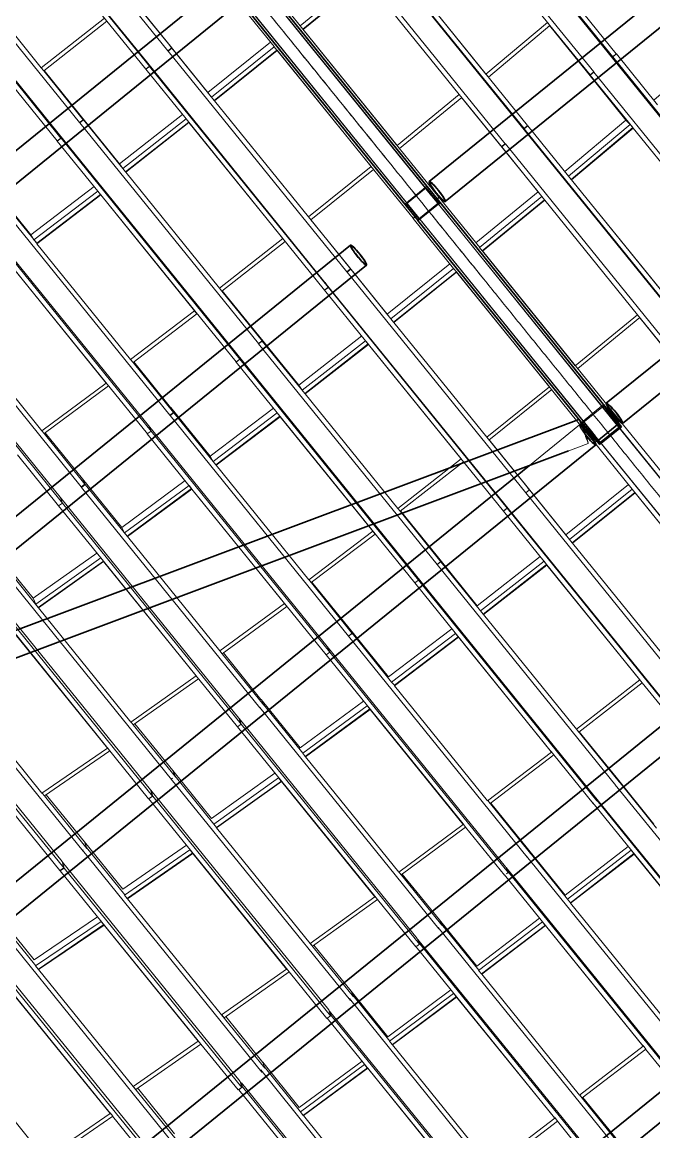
# Model space of a CAD drawing. Header units: millimetres. Extents: x 834681283 to 835686922, y 817551134 to 819407044.
# Drawn here: x 835286483 to 835293158, y 818105085 to 818116803 of the extents above; entities that cross this region are included whole.
import ezdxf
from ezdxf.xclip import XClip

# ---------------------------------------------------------------- set-up
doc = ezdxf.new("R2010")
doc.units = ezdxf.units.MM
doc.header["$LTSCALE"] = 1200
doc.header["$MEASUREMENT"] = 0
doc.header["$XCLIPFRAME"] = 0
for name, pattern in [('P01-MAGP-EVA-GREENERY$0$HIDDEN', [0.375, 0.25, -0.125]), ('P01-MAGP-P-RF$0$P01-MBDR-P-B1$0$FDA(cad v 2007)$0$HIDDENX2', [0.75, 0.5, -0.25]), ('P01-MAGP-P-RF$0$P01_MS_01_N1-FloorPlan-PART2OFUPPERROOFSETTINGOUT$0$BH DASHED2', [3, 2, -1]), ('P01-MAGP-P-RF$0$P01_MS_01_N1-FloorPlan-PART2OFUPPERROOFSETTINGOUT$0$BH DASHED3', [2, 1, -1]), ('P01-MAGP-P-RF$0$PHANTOM', [2.5, 1.25, -0.25, 0.25, -0.25, 0.25, -0.25])]:
    doc.linetypes.add(name, pattern=pattern)
doc.layers.get('Defpoints').update_dxf_attribs({"color": 15})
for name, color, linetype, lineweight in [('AR-PLANT_AR_BS_MI_', 9, 'Continuous', 25), ('P01-MAGP-EVA-GREENERY$0$DR-FLD', 8, 'Continuous', 25), ('P01-MAGP-P-RF$0$AR-PLANT_AR_BS_MI_', 4, 'Continuous', 25), ('P01-MAGP-P-RF$0$AR-ROOF_AR_BS_MI_', 3, 'Continuous', 18), ('P01-MAGP-P-RF$0$MMH053__', 253, 'P01-MAGP-P-RF$0$PHANTOM', 40), ('P01-MAGP-P-RF$0$P01_MS_01_N1-FloorPlan-PART2OFUPPERROOFSETTINGOUT$0$S-BEAM', 253, 'Continuous', 35), ('P01-MAGP-P-RF$0$P01_MS_01_N1-FloorPlan-PART2OFUPPERROOFSETTINGOUT$0$S-BEAM-HIDN', 253, 'P01-MAGP-P-RF$0$P01_MS_01_N1-FloorPlan-PART2OFUPPERROOFSETTINGOUT$0$BH DASHED2', 18), ('P01-MAGP-P-RF$0$P01_MS_01_N1-FloorPlan-PART2OFUPPERROOFSETTINGOUT$0$S-COLS', 253, 'Continuous', 35), ('P01-MAGP-P-RF$0$P01_MS_01_N1-FloorPlan-PART2OFUPPERROOFSETTINGOUT$0$S-COLS-HIDN', 253, 'P01-MAGP-P-RF$0$P01_MS_01_N1-FloorPlan-PART2OFUPPERROOFSETTINGOUT$0$BH DASHED3', 18), ('P01-MAGP-P-RF$0$ROOF MESH HALF TONE$0$A-GLAZ', 253, 'Continuous', 9), ('P01-MAGP-P-RF$0$ROOF MESH HALF TONE$0$A-MASS', 253, 'Continuous', 9)]:
    doc.layers.add(name, color=color, linetype=linetype, lineweight=lineweight)
doc.layers.add('P01-MAGP-EVA-GREENERY$0$SURFACE CHANNEL', color=8, linetype='Continuous')

# ---------------------------------------------------------------- blocks, each defined once
blk = doc.blocks.new('P01-MAGP-P-RF$0$P01_MS_01_N1-FloorPlan-PART2OFUPPERROOFSETTINGOUT$0$Circular Hollow Sections - CHS273x10_PSB97-8467913-PART 2 OF  UPPER ROOF SETTING OUT')
at = {"layer": 'P01-MAGP-P-RF$0$P01_MS_01_N1-FloorPlan-PART2OFUPPERROOFSETTINGOUT$0$S-BEAM'}
for p, q in [((72314, 24643), (65254, 19699)), ((65410, 19476), (72471, 24419))]:
    blk.add_line(p, q, dxfattribs=at)
for major_axis, start_param, end_param in [((-78, 112), 0, 3.141593), ((-73, 104), 0, 3.141593), ((-78, 112), 3.141593, 6.283185), ((-73, 104), 3.141593, 6.283185)]:
    blk.add_ellipse((65332, 19587), major_axis=major_axis, ratio=0.128373, start_param=start_param, end_param=end_param, dxfattribs=at)
blk = doc.blocks.new('P01-MAGP-P-RF$0$P01_MS_01_N1-FloorPlan-PART2OFUPPERROOFSETTINGOUT$0$Circular Hollow Sections - CHS273x10_PSB97-8449628-PART 2 OF  UPPER ROOF SETTING OUT')
at = {"layer": 'P01-MAGP-P-RF$0$P01_MS_01_N1-FloorPlan-PART2OFUPPERROOFSETTINGOUT$0$S-BEAM'}
for p, q in [((64378, 19086), (58087, 14681)), ((58237, 14453), (64534, 18862))]:
    blk.add_line(p, q, dxfattribs=at)
for major_axis, start_param, end_param in [((-78, 112), 0, 3.141593), ((-73, 104), 0, 3.141593), ((-78, 112), 3.141593, 6.283185), ((-73, 104), 3.141593, 6.283185)]:
    blk.add_ellipse((64456, 18974), major_axis=major_axis, ratio=0.124577, start_param=start_param, end_param=end_param, dxfattribs=at)
blk = doc.blocks.new('P01-MAGP-P-RF$0$P01_MS_01_N1-FloorPlan-PART2OFUPPERROOFSETTINGOUT$0$Circular Hollow Sections - CHS273x10_PSB97-8467866-PART 2 OF  UPPER ROOF SETTING OUT')
at = {"layer": 'P01-MAGP-P-RF$0$P01_MS_01_N1-FloorPlan-PART2OFUPPERROOFSETTINGOUT$0$S-BEAM'}
for p, q in [((63246, 21956), (56141, 16981)), ((56297, 16757), (63403, 21732))]:
    blk.add_line(p, q, dxfattribs=at)
blk = doc.blocks.new('P01-MAGP-P-RF$0$P01_MS_01_N1-FloorPlan-PART2OFUPPERROOFSETTINGOUT$0$Circular Hollow Sections - CHS273x10_PSB97-8780684-PART 2 OF  UPPER ROOF SETTING OUT')
at = {"layer": 'P01-MAGP-P-RF$0$P01_MS_01_N1-FloorPlan-PART2OFUPPERROOFSETTINGOUT$0$S-BEAM'}
for p, q in [((59726, 11833), (66819, 16800)), ((66103, 16632), (59569, 12057))]:
    blk.add_line(p, q, dxfattribs=at)
for major_axis, start_param, end_param in [((-78, 112), 3.141593, 5.620677), ((-73, 104), 3.141593, 5.654867), ((-73, 104), 1.373509, 3.141593), ((-78, 112), 1.427997, 3.141593)]:
    blk.add_ellipse((66740, 16911), major_axis=major_axis, ratio=0.131623, start_param=start_param, end_param=end_param, dxfattribs=at)
at = {"layer": 'P01-MAGP-P-RF$0$P01_MS_01_N1-FloorPlan-PART2OFUPPERROOFSETTINGOUT$0$S-BEAM-HIDN'}
blk.add_line((66662, 17023), (66103, 16632), dxfattribs=at)
for major_axis, start_param, end_param in [((-78, 112), 0, 1.422035), ((-73, 104), 0, 1.371037), ((-78, 112), 5.621042, 6.283185), ((-73, 104), 5.654867, 6.283185), ((-78, 112), 1.424527, 1.427997)]:
    blk.add_ellipse((66740, 16911), major_axis=major_axis, ratio=0.131623, start_param=start_param, end_param=end_param, dxfattribs=at)
blk = doc.blocks.new('P01-MAGP-P-RF$0$P01_MS_01_N1-FloorPlan-PART2OFUPPERROOFSETTINGOUT$0$Circular Hollow Sections - CHS273x10_PSB97-8780685-PART 2 OF  UPPER ROOF SETTING OUT')
at = {"layer": 'P01-MAGP-P-RF$0$P01_MS_01_N1-FloorPlan-PART2OFUPPERROOFSETTINGOUT$0$S-BEAM'}
for p, q in [((74051, 22197), (66959, 17231)), ((67115, 17007), (74208, 21973))]:
    blk.add_line(p, q, dxfattribs=at)
for major_axis, start_param, end_param in [((-78, 112), 0, 3.141593), ((-78, 112), 3.141593, 6.283185), ((-73, 104), 3.141593, 6.283185), ((-73, 104), 0, 3.141593)]:
    blk.add_ellipse((67037, 17119), major_axis=major_axis, ratio=0.136488, start_param=start_param, end_param=end_param, dxfattribs=at)
blk = doc.blocks.new('P01-MAGP-P-RF$0$P01_MS_01_N1-FloorPlan-PART2OFUPPERROOFSETTINGOUT$0$Circular Hollow Sections - CHS273x8_PSB100-8475782-PART 2 OF  UPPER ROOF SETTING OUT')
at = {"layer": 'P01-MAGP-P-RF$0$P01_MS_01_N1-FloorPlan-PART2OFUPPERROOFSETTINGOUT$0$S-BEAM'}
for p, q in [((60060, 19740), (61755, 24085)), ((61435, 24017), (59806, 19839))]:
    blk.add_line(p, q, dxfattribs=at)
blk.add_ellipse((59933, 19790), major_axis=(-127, 50), ratio=0.335518, start_param=0, end_param=3.141593, dxfattribs=at)
at = {"layer": 'P01-MAGP-P-RF$0$P01_MS_01_N1-FloorPlan-PART2OFUPPERROOFSETTINGOUT$0$S-BEAM-HIDN'}
for p, q in [((61599, 24437), (61435, 24017)), ((61755, 24085), (61854, 24338))]:
    blk.add_line(p, q, dxfattribs=at)
for major_axis, start_param, end_param in [((-127, 50), 0, 3.141593), ((-120, 47), 0, 3.141593), ((-127, 50), 3.141593, 6.283185), ((-120, 47), 3.141593, 6.283185)]:
    blk.add_ellipse((61726, 24387), major_axis=major_axis, ratio=0.335518, start_param=start_param, end_param=end_param, dxfattribs=at)
blk = doc.blocks.new('P01-MAGP-P-RF$0$P01_MS_01_N1-FloorPlan-PART2OFUPPERROOFSETTINGOUT$0$Circular Hollow Sections - CHS273x8_PSB100-8780691-PART 2 OF  UPPER ROOF SETTING OUT')
at = {"layer": 'P01-MAGP-P-RF$0$P01_MS_01_N1-FloorPlan-PART2OFUPPERROOFSETTINGOUT$0$S-BEAM'}
for p, q in [((66659, 17081), (58561, 14680)), ((58030, 14237), (66527, 16758))]:
    blk.add_line(p, q, dxfattribs=at)
blk.add_ellipse((66699, 16951), major_axis=(-39, 131), ratio=0.043691, start_param=3.896148, end_param=5.952422, dxfattribs=at)
at = {"layer": 'P01-MAGP-P-RF$0$P01_MS_01_N1-FloorPlan-PART2OFUPPERROOFSETTINGOUT$0$S-BEAM-HIDN'}
for p, q in [((66660, 17082), (66659, 17081)), ((66528, 16758), (66737, 16820))]:
    blk.add_line(p, q, dxfattribs=at)
for start_param, end_param in [(5.95932, 6.283185), (3.141593, 3.895783)]:
    blk.add_ellipse((66699, 16951), major_axis=(-39, 131), ratio=0.043691, start_param=start_param, end_param=end_param, dxfattribs=at)
blk = doc.blocks.new('P01-MAGP-P-RF$0$ROOF MESH HALF TONE')
at = {"layer": 'P01-MAGP-P-RF$0$ROOF MESH HALF TONE$0$A-GLAZ', "lineweight": 5}
for p, q in [((60878, 23723), (62598, 21266)), ((62362, 21170), (60641, 23627)), ((60670, 23577), (62391, 21119)), ((65517, 23378), (67238, 20921)), ((67282, 20875), (65560, 23334)), ((67070, 20732), (65350, 23188)), ((59892, 23033), (61612, 20576)), ((61009, 23006), (62350, 21091)), ((61378, 20481), (59658, 22938)), ((59683, 22886), (61405, 20427)), ((67322, 20905), (65991, 22806)), ((64533, 22690), (66254, 20232)), ((66294, 20185), (64572, 22643)), ((65717, 22578), (66620, 21287)), ((61250, 21180), (60335, 22487)), ((66084, 20040), (64364, 22498)), ((60025, 22311), (61363, 20400)), ((66334, 20214), (65000, 22120)), ((65933, 20788), (65029, 22079)), ((63550, 22001), (65270, 19544)), ((65307, 19495), (63586, 21953)), ((64010, 21434), (63626, 21981)), ((64010, 21434), (64704, 21924)), ((62239, 21867), (62640, 21294)), ((62263, 21834), (62608, 21342)), ((65065, 19401), (63345, 21858)), ((63379, 21808), (65100, 19350)), ((64036, 21397), (64730, 21887)), ((64730, 21887), (64036, 21397)), ((64039, 21392), (64733, 21883)), ((64733, 21883), (65637, 20592)), ((63338, 21779), (63720, 21234)), ((61953, 21657), (61250, 21180)), ((61274, 21147), (61976, 21624)), ((62638, 21296), (62608, 21342)), ((62608, 21341), (62989, 20797)), ((64010, 21434), (64036, 21397)), ((64039, 21392), (64036, 21397)), ((65347, 19524), (64036, 21396)), ((64036, 21396), (64940, 20106)), ((64943, 20101), (64039, 21392)), ((62598, 21266), (62640, 21294)), ((62601, 21263), (62598, 21266)), ((62642, 21291), (62601, 21263)), ((62601, 21263), (64321, 18806)), ((62640, 21294), (62642, 21291)), ((62642, 21291), (63049, 20710)), ((63686, 21281), (62989, 20797)), ((63023, 20747), (63721, 21232)), ((63747, 21195), (63721, 21232)), ((66620, 21287), (65933, 20788)), ((65956, 20755), (66643, 21254)), ((66643, 21254), (66620, 21287)), ((66629, 21274), (66620, 21287)), ((66990, 20749), (66638, 21251)), ((67029, 20702), (66643, 21254)), ((61250, 21180), (61274, 21147)), ((61274, 21147), (61654, 20604)), ((61278, 21150), (61625, 20654)), ((62350, 21091), (62391, 21119)), ((62392, 21117), (62351, 21089)), ((64082, 18712), (62362, 21170)), ((62391, 21120), (62362, 21169)), ((62392, 21117), (64114, 18658)), ((63049, 20710), (63747, 21195)), ((63747, 21195), (63049, 20710)), ((63052, 20705), (63750, 21190)), ((63747, 21195), (63750, 21190)), ((63748, 21194), (64651, 19904)), ((64651, 19904), (63748, 21194)), ((63750, 21190), (64654, 19899)), ((62351, 21089), (62738, 20536)), ((67238, 20921), (68960, 18462)), ((67240, 20918), (67238, 20921)), ((67241, 20917), (67282, 20875)), ((67282, 20875), (67322, 20905)), ((67323, 20905), (67283, 20875)), ((69005, 18416), (67283, 20875)), ((67720, 20337), (67323, 20905)), ((68353, 20893), (67683, 20390)), ((62989, 20797), (63023, 20747)), ((65933, 20788), (65930, 20792)), ((65930, 20791), (65956, 20755)), ((66990, 20749), (67029, 20702)), ((67374, 20200), (66991, 20748)), ((67032, 20699), (66991, 20748)), ((61653, 20605), (61625, 20654)), ((61625, 20653), (62004, 20113)), ((61625, 20653), (61656, 20601)), ((63052, 20705), (63049, 20710)), ((63956, 19414), (63052, 20705)), ((67029, 20702), (67070, 20732)), ((67072, 20728), (67032, 20699)), ((67441, 20115), (67032, 20699)), ((67070, 20732), (67072, 20728)), ((68792, 18272), (67072, 20728)), ((61612, 20576), (61654, 20604)), ((61614, 20573), (61612, 20576)), ((61656, 20601), (61614, 20573)), ((61614, 20573), (63335, 18116)), ((61656, 20601), (62060, 20023)), ((62703, 20586), (62004, 20113)), ((62034, 20060), (62738, 20536)), ((62764, 20500), (62738, 20536)), ((62738, 20536), (64072, 18630)), ((65637, 20592), (64943, 20101)), ((64966, 20069), (65660, 20559)), ((66043, 20012), (65637, 20592)), ((66007, 20061), (65659, 20558)), ((61363, 20400), (61405, 20427)), ((61364, 20398), (61363, 20401)), ((61406, 20426), (61364, 20398)), ((61364, 20398), (61754, 19841)), ((61378, 20481), (61380, 20478)), ((63099, 18023), (61378, 20481)), ((61405, 20427), (61379, 20479)), ((61406, 20426), (63127, 17966)), ((62060, 20023), (62764, 20500)), ((62764, 20500), (62060, 20023)), ((62063, 20019), (62766, 20495)), ((62764, 20499), (62766, 20495)), ((62766, 20495), (63670, 19204)), ((66254, 20232), (67975, 17774)), ((66254, 20232), (66294, 20185)), ((66294, 20185), (66334, 20214)), ((66336, 20213), (66295, 20183)), ((68017, 17725), (66295, 20183)), ((66729, 19651), (66336, 20213)), ((67374, 20200), (66692, 19704)), ((67415, 20151), (67374, 20200)), ((62004, 20113), (62034, 20060)), ((62034, 20060), (62060, 20023)), ((64942, 20103), (64941, 20104)), ((66007, 20061), (66042, 20013)), ((66395, 19508), (66008, 20060)), ((66043, 20012), (66084, 20040)), ((66084, 20040), (66086, 20038)), ((66729, 19651), (67415, 20151)), ((66754, 19615), (67441, 20115)), ((67441, 20115), (66754, 19615)), ((66758, 19611), (67445, 20111)), ((67441, 20115), (67415, 20151)), ((67441, 20115), (67445, 20111)), ((67445, 20111), (68337, 18836)), ((60643, 19965), (61018, 19429)), ((62063, 20019), (62060, 20023)), ((62966, 18728), (62063, 20019)), ((66045, 20009), (66043, 20012)), ((66086, 20038), (66045, 20009)), ((66458, 19420), (66045, 20009)), ((67807, 17580), (66086, 20038)), ((60629, 19882), (62348, 17427)), ((60670, 19910), (61072, 19337)), ((61719, 19891), (61018, 19429)), ((61046, 19374), (61754, 19841)), ((61780, 19804), (61754, 19841)), ((61754, 19841), (63086, 17939)), ((64654, 19899), (63956, 19414)), ((63979, 19382), (64677, 19867)), ((64651, 19904), (64653, 19901)), ((64652, 19903), (65059, 19322)), ((62115, 17334), (60394, 19792)), ((60418, 19734), (62141, 17274)), ((61072, 19337), (61780, 19804)), ((61780, 19804), (61072, 19337)), ((61074, 19332), (61783, 19799)), ((61780, 19803), (61783, 19799)), ((61783, 19799), (62686, 18509)), ((66729, 19651), (66754, 19615)), ((68057, 17755), (66729, 19651)), ((66758, 19611), (66755, 19614)), ((67651, 18335), (66758, 19611)), ((65271, 19544), (66991, 17086)), ((65275, 19538), (65305, 19497)), ((65307, 19495), (65347, 19524)), ((65349, 19522), (65308, 19493)), ((67029, 17035), (65308, 19493)), ((65739, 18965), (65349, 19522)), ((66395, 19508), (65702, 19018)), ((65738, 18965), (66432, 19456)), ((66432, 19457), (66395, 19508)), ((61018, 19429), (61046, 19374)), ((61046, 19374), (61072, 19337)), ((61074, 19332), (61072, 19337)), ((63956, 19415), (64362, 18834)), ((63980, 19382), (64328, 18885)), ((65059, 19322), (65100, 19350)), ((65101, 19348), (65060, 19319)), ((65098, 19352), (65066, 19401)), ((66786, 16943), (65066, 19400)), ((65101, 19348), (66822, 16890)), ((65764, 18929), (66458, 19420)), ((66458, 19420), (65764, 18929)), ((65767, 18924), (66461, 19415)), ((66458, 19420), (66461, 19415)), ((66461, 19415), (67354, 18140)), ((61977, 18043), (61074, 19332)), ((65060, 19319), (65058, 19322)), ((65060, 19319), (65449, 18763)), ((61131, 16644), (59410, 19102)), ((59643, 19192), (61362, 16738)), ((61699, 17818), (60797, 19107)), ((60799, 19102), (61701, 17813)), ((63670, 19204), (62966, 18728)), ((62990, 18696), (63693, 19172)), ((63693, 19172), (63668, 19208)), ((63668, 19208), (63670, 19205)), ((59430, 19042), (61153, 16581)), ((64361, 18836), (64328, 18885)), ((64329, 18884), (64716, 18331)), ((65738, 18965), (65764, 18929)), ((65767, 18924), (65764, 18929)), ((67070, 17064), (65765, 18928)), ((65765, 18928), (66657, 17653)), ((66660, 17649), (65767, 18924)), ((64321, 18806), (64362, 18834)), ((64323, 18803), (64321, 18806)), ((64364, 18831), (64323, 18803)), ((64323, 18803), (66043, 16346)), ((64362, 18834), (64364, 18831)), ((64364, 18831), (64777, 18242)), ((65413, 18815), (64716, 18331)), ((64751, 18278), (65449, 18763)), ((65475, 18727), (65449, 18763)), ((60987, 17358), (60085, 18646)), ((62967, 18728), (62990, 18696)), ((62990, 18696), (63376, 18144)), ((62994, 18699), (63345, 18197)), ((64072, 18630), (64114, 18658)), ((64115, 18657), (64073, 18629)), ((65804, 16254), (64082, 18712)), ((64113, 18659), (64083, 18711)), ((64115, 18657), (65836, 16198)), ((64777, 18242), (65475, 18727)), ((65475, 18727), (64777, 18242)), ((64780, 18237), (65478, 18722)), ((65475, 18727), (65478, 18722)), ((65476, 18726), (66781, 16861)), ((66368, 17451), (65476, 18726)), ((65478, 18722), (66371, 17447)), ((64073, 18629), (64072, 18631)), ((64073, 18629), (64466, 18067)), ((62686, 18509), (61977, 18043)), ((62000, 18010), (62709, 18476)), ((62684, 18513), (62686, 18509)), ((62709, 18476), (62684, 18512)), ((64716, 18331), (64751, 18279)), ((63376, 18145), (63345, 18197)), ((63346, 18196), (63730, 17648)), ((63346, 18196), (63378, 18140)), ((64780, 18237), (64777, 18242)), ((65673, 16962), (64780, 18237)), ((63335, 18116), (63376, 18144)), ((63337, 18112), (63335, 18116)), ((63378, 18140), (63337, 18112)), ((63337, 18112), (65057, 15656)), ((63378, 18140), (63788, 17556)), ((64430, 18120), (63730, 17648)), ((63762, 17592), (64466, 18067)), ((64492, 18031), (64466, 18067)), ((64466, 18067), (65795, 16170)), ((67354, 18140), (66660, 17649)), ((66683, 17617), (67377, 18108)), ((67766, 17552), (67354, 18140)), ((67728, 17603), (67375, 18107)), ((61977, 18043), (62000, 18010)), ((62000, 18011), (62390, 17454)), ((62008, 18016), (62363, 17509)), ((63086, 17938), (63084, 17941)), ((63086, 17939), (63127, 17966)), ((63128, 17965), (63086, 17938)), ((63086, 17938), (63483, 17371)), ((63099, 18023), (63101, 18019)), ((64821, 15564), (63099, 18023)), ((63127, 17966), (63101, 18019)), ((63128, 17965), (64849, 15506)), ((63788, 17556), (64492, 18031)), ((64492, 18031), (63788, 17556)), ((63790, 17551), (64495, 18026)), ((64492, 18030), (64495, 18026)), ((64495, 18026), (65387, 16751)), ((61701, 17813), (60987, 17358)), ((61699, 17818), (62099, 17247)), ((61699, 17818), (61701, 17813)), ((61725, 17781), (61700, 17817)), ((61011, 17326), (61725, 17781)), ((63730, 17648), (63762, 17592)), ((63762, 17592), (63788, 17556)), ((66659, 17650), (66658, 17652)), ((62390, 17454), (62363, 17509)), ((62364, 17508), (62744, 16964)), ((62364, 17508), (62392, 17450)), ((63790, 17551), (63788, 17556)), ((64683, 16276), (63790, 17551)), ((60988, 17358), (61011, 17326)), ((62348, 17427), (62390, 17454)), ((62351, 17422), (62348, 17427)), ((62392, 17450), (62351, 17422)), ((62351, 17422), (64070, 14967)), ((62392, 17450), (62798, 16870)), ((63446, 17423), (62744, 16964)), ((62773, 16906), (63483, 17371)), ((63509, 17334), (63483, 17371)), ((63483, 17371), (64808, 15479)), ((66371, 17447), (65673, 16962)), ((65695, 16930), (66394, 17415)), ((66369, 17449), (66370, 17448)), ((61011, 17326), (61404, 16764)), ((61022, 17333), (61380, 16822)), ((62098, 17247), (62097, 17250)), ((62140, 17273), (62098, 17247)), ((62098, 17247), (62499, 16673)), ((62108, 17253), (62140, 17273)), ((62115, 17334), (62117, 17329)), ((63837, 14874), (62115, 17334)), ((62141, 17274), (62118, 17328)), ((62140, 17273), (63862, 14813)), ((63508, 17334), (62798, 16870)), ((62799, 16870), (63509, 17334)), ((62801, 16865), (63511, 17329)), ((63509, 17334), (63511, 17329)), ((63511, 17329), (64403, 16055)), ((60714, 17121), (61110, 16555)), ((66991, 17086), (68712, 14629)), ((67070, 17064), (67029, 17035)), ((67029, 17035), (67070, 17064)), ((68747, 14582), (67029, 17035)), ((68378, 15195), (67070, 17064)), ((62744, 16964), (62773, 16906)), ((62773, 16906), (62799, 16870)), ((65673, 16962), (66084, 16374)), ((65696, 16931), (66049, 16427)), ((66822, 16890), (66781, 16862)), ((66781, 16861), (66822, 16890)), ((66821, 16892), (66786, 16943)), ((68507, 14486), (66787, 16942)), ((66822, 16890), (68539, 14437)), ((61362, 16738), (61404, 16764)), ((61407, 16759), (61365, 16732)), ((61404, 16764), (61380, 16822)), ((61382, 16820), (61759, 16281)), ((61382, 16820), (61407, 16759)), ((61407, 16759), (61810, 16184)), ((62801, 16865), (62798, 16870)), ((63693, 15591), (62801, 16865)), ((66781, 16862), (66779, 16864)), ((66781, 16862), (67169, 16307)), ((61131, 16644), (61133, 16638)), ((62853, 14184), (61131, 16644)), ((61365, 16732), (61363, 16738)), ((61365, 16732), (63084, 14277)), ((62462, 16726), (61759, 16281)), ((61784, 16221), (62500, 16673)), ((62499, 16673), (63820, 14787)), ((62525, 16637), (62500, 16673)), ((65387, 16751), (64683, 16276)), ((64706, 16245), (65410, 16719)), ((65410, 16719), (65385, 16755)), ((65385, 16755), (65387, 16751)), ((61110, 16555), (61109, 16558)), ((61152, 16581), (61110, 16555)), ((61110, 16555), (61516, 15975)), ((61153, 16581), (61135, 16636)), ((61152, 16581), (62874, 14120)), ((61810, 16184), (62525, 16637)), ((62525, 16637), (61810, 16184)), ((61812, 16179), (62527, 16632)), ((62525, 16637), (62527, 16632)), ((62527, 16632), (63419, 15358)), ((66083, 16376), (66049, 16427)), ((66050, 16426), (66435, 15875)), ((66043, 16346), (66042, 16348)), ((66084, 16374), (66043, 16346)), ((66043, 16346), (66084, 16374)), ((66043, 16346), (67764, 13888)), ((66084, 16374), (66496, 15786)), ((67133, 16359), (66435, 15875)), ((66471, 15823), (67169, 16307)), ((67195, 16270), (67169, 16307)), ((61759, 16281), (61784, 16221)), ((61784, 16221), (61810, 16184)), ((61812, 16179), (61810, 16184)), ((62703, 14907), (61812, 16179)), ((64683, 16277), (64706, 16245)), ((64706, 16245), (65098, 15684)), ((64710, 16248), (65066, 15740)), ((65836, 16199), (65794, 16171)), ((65795, 16170), (65836, 16198)), ((67524, 13797), (65804, 16254)), ((65836, 16199), (65804, 16254)), ((65836, 16198), (67556, 13742)), ((66496, 15786), (67195, 16270)), ((67195, 16270), (66496, 15786)), ((66499, 15781), (67198, 16266)), ((67195, 16270), (68501, 14404)), ((68089, 14993), (67195, 16270)), ((67195, 16270), (67198, 16266)), ((67198, 16266), (68092, 14988)), ((60400, 16132), (60774, 15599)), ((60422, 16069), (60821, 15499)), ((64403, 16055), (63693, 15591)), ((64401, 16060), (64403, 16055)), ((64426, 16023), (64401, 16059)), ((65795, 16170), (67106, 14297)), ((61869, 13493), (60147, 15954)), ((60379, 16043), (62098, 13588)), ((61478, 16028), (60774, 15599)), ((60796, 15535), (61516, 15975)), ((60821, 15499), (61541, 15939)), ((61541, 15939), (60821, 15499)), ((61541, 15939), (61516, 15975)), ((62431, 14667), (61541, 15939)), ((61541, 15939), (61543, 15933)), ((63716, 15560), (64426, 16023)), ((60164, 15888), (61886, 13427)), ((60823, 15493), (61543, 15933)), ((61543, 15933), (62433, 14661)), ((66435, 15875), (66470, 15824)), ((65066, 15740), (65449, 15192)), ((65098, 15685), (65066, 15740)), ((66499, 15781), (66496, 15786)), ((67394, 14504), (66499, 15781)), ((60774, 15599), (60796, 15535)), ((63693, 15592), (63716, 15560)), ((63694, 15592), (64112, 14994)), ((65098, 15685), (65056, 15657)), ((65057, 15656), (65098, 15684)), ((65057, 15656), (66778, 13198)), ((65098, 15684), (65481, 15137)), ((66149, 15664), (65449, 15192)), ((65481, 15137), (66186, 15612)), ((66211, 15575), (66186, 15612)), ((60796, 15535), (60821, 15499)), ((60823, 15493), (60821, 15499)), ((61712, 14223), (60823, 15493)), ((63724, 15565), (64083, 15052)), ((64849, 15506), (64808, 15479)), ((64808, 15479), (64849, 15506)), ((64808, 15479), (66122, 13601)), ((66540, 13109), (64821, 15564)), ((64824, 15558), (64821, 15564)), ((64824, 15558), (64849, 15506)), ((64849, 15506), (66568, 13051)), ((65507, 15100), (66211, 15575)), ((66211, 15575), (65507, 15101)), ((65509, 15096), (66214, 15570)), ((66212, 15575), (66214, 15570)), ((66214, 15570), (67109, 14293)), ((59394, 15354), (61113, 12899)), ((63419, 15358), (62703, 14907)), ((63416, 15363), (63419, 15358)), ((63442, 15327), (63417, 15362)), ((60884, 12803), (59162, 15263)), ((60532, 15277), (61843, 13402)), ((60558, 15235), (61448, 13964)), ((62726, 14875), (63442, 15327)), ((59176, 15194), (60897, 12735)), ((65481, 15137), (65507, 15100)), ((65481, 15137), (65507, 15101)), ((64083, 15052), (64463, 14510)), ((64083, 15052), (64111, 14995)), ((65509, 15096), (65507, 15101)), ((66404, 13818), (65509, 15096)), ((62704, 14907), (62726, 14875)), ((62738, 14883), (63100, 14366)), ((64111, 14995), (64070, 14968)), ((64070, 14967), (64112, 14994)), ((64070, 14968), (65792, 12508)), ((64111, 14995), (64491, 14452)), ((65165, 14968), (64463, 14510)), ((64491, 14452), (65201, 14916)), ((65227, 14880), (65201, 14916)), ((60723, 13539), (59834, 14808)), ((62726, 14876), (63126, 14304)), ((63820, 14787), (63862, 14813)), ((63820, 14787), (65139, 12905)), ((63859, 14822), (63837, 14874)), ((63838, 14873), (63862, 14814)), ((65556, 12420), (63838, 14873)), ((63862, 14814), (65580, 12361)), ((64517, 14416), (65227, 14880)), ((65227, 14880), (64517, 14416)), ((64519, 14411), (65230, 14875)), ((65227, 14880), (65230, 14875)), ((65230, 14875), (66125, 13597)), ((62433, 14661), (61712, 14223)), ((62431, 14667), (62832, 14094)), ((62431, 14667), (62433, 14661)), ((62457, 14630), (62432, 14666)), ((59547, 14579), (60855, 12711)), ((61736, 14192), (62457, 14630)), ((64491, 14452), (64517, 14416)), ((64491, 14452), (64517, 14416)), ((64519, 14411), (64517, 14416)), ((63101, 14366), (63477, 13828)), ((63101, 14366), (63125, 14307)), ((63125, 14307), (63501, 13769)), ((65415, 13131), (64519, 14411)), ((67132, 14261), (67106, 14297)), ((67106, 14297), (67108, 14293)), ((61714, 14223), (61736, 14192)), ((61736, 14192), (62141, 13614)), ((61752, 14202), (62118, 13680)), ((62874, 14120), (62853, 14184)), ((62855, 14182), (62875, 14120)), ((64571, 11732), (62855, 14182)), ((63083, 14280), (64806, 11818)), ((64180, 14273), (63477, 13828)), ((63501, 13769), (64216, 14221)), ((63526, 13732), (64242, 14185)), ((64242, 14185), (63527, 13732)), ((63529, 13727), (64244, 14180)), ((64242, 14185), (64216, 14221)), ((64242, 14185), (64244, 14180)), ((64244, 14180), (65141, 12900)), ((67109, 14293), (66404, 13818)), ((66427, 13786), (67132, 14261)), ((67131, 14261), (67514, 13714)), ((62832, 14094), (62874, 14120)), ((62875, 14120), (62833, 14094)), ((62833, 14094), (64155, 12208)), ((62875, 14120), (64592, 11671)), ((61448, 13964), (60723, 13539)), ((61446, 13970), (61448, 13964)), ((61471, 13934), (61446, 13969)), ((60747, 13508), (61471, 13934)), ((63501, 13769), (63526, 13732)), ((63529, 13727), (63527, 13732)), ((64426, 12445), (63529, 13727)), ((66405, 13818), (66427, 13786)), ((66405, 13818), (66815, 13232)), ((66432, 13789), (66786, 13284)), ((62109, 13601), (62096, 13593)), ((62118, 13680), (62490, 13148)), ((62118, 13680), (62138, 13619)), ((62138, 13619), (62511, 13087)), ((66125, 13597), (65415, 13131)), ((66122, 13601), (66125, 13597)), ((66148, 13565), (66123, 13602)), ((60724, 13540), (60747, 13508)), ((60747, 13508), (61156, 12925)), ((60767, 13520), (61136, 12994)), ((61886, 13427), (61869, 13493)), ((61871, 13490), (61888, 13427)), ((63586, 11044), (61871, 13490)), ((62096, 13593), (63821, 11128)), ((63194, 13579), (62490, 13148)), ((62510, 13086), (63229, 13527)), ((63256, 13491), (62536, 13050)), ((62538, 13045), (63257, 13485)), ((63255, 13490), (63229, 13527)), ((63256, 13491), (63257, 13485)), ((63257, 13485), (64156, 12203)), ((65439, 13100), (66148, 13565)), ((66148, 13565), (66527, 13024)), ((61843, 13402), (61886, 13427)), ((61888, 13427), (61845, 13402)), ((61845, 13402), (63171, 11511)), ((61888, 13427), (63602, 10981)), ((66786, 13284), (67150, 12763)), ((66786, 13284), (66811, 13239)), ((65416, 13132), (65439, 13100)), ((65416, 13132), (65829, 12542)), ((66773, 13206), (68493, 10750)), ((66811, 13239), (67176, 12718)), ((62510, 13086), (62536, 13050)), ((62536, 13050), (62536, 13050)), ((62538, 13045), (62536, 13050)), ((63438, 11758), (62538, 13045)), ((65446, 13105), (65802, 12597)), ((66524, 13030), (67855, 11131)), ((66552, 13084), (66540, 13109)), ((66543, 13104), (66566, 13058)), ((68259, 10654), (66543, 13104)), ((66564, 13049), (66568, 13051)), ((66566, 13058), (68282, 10608)), ((61116, 12912), (61109, 12908)), ((61109, 12908), (62836, 10438)), ((61136, 12995), (61504, 12468)), ((61136, 12995), (61152, 12933)), ((61152, 12933), (61520, 12406)), ((65141, 12900), (64426, 12445)), ((65164, 12869), (65139, 12905)), ((65139, 12905), (65141, 12900)), ((60897, 12735), (60884, 12803)), ((60885, 12796), (60888, 12797)), ((60888, 12797), (60900, 12734)), ((62601, 10357), (60888, 12797)), ((62207, 12886), (61504, 12468)), ((61519, 12405), (62241, 12835)), ((62268, 12798), (61546, 12369)), ((61547, 12363), (62269, 12793)), ((62241, 12835), (62241, 12837)), ((62267, 12798), (62241, 12835)), ((62267, 12801), (62267, 12798)), ((62268, 12798), (62269, 12793)), ((62269, 12793), (63172, 11506)), ((64450, 12414), (65164, 12869)), ((65164, 12868), (65538, 12334)), ((60855, 12711), (60897, 12735)), ((60858, 12709), (60857, 12712)), ((60900, 12734), (60858, 12709)), ((60858, 12709), (62187, 10815)), ((60900, 12734), (62613, 10293)), ((65802, 12597), (66164, 12080)), ((65802, 12597), (65824, 12552)), ((65824, 12552), (66186, 12034)), ((66864, 12546), (66164, 12080)), ((64427, 12446), (64842, 11853)), ((64428, 12446), (64450, 12414)), ((65786, 12519), (67508, 10059)), ((66186, 12034), (66892, 12504)), ((66919, 12466), (66213, 11996)), ((66215, 11992), (66921, 12462)), ((66892, 12504), (66890, 12508)), ((66919, 12466), (66892, 12504)), ((66917, 12470), (66919, 12466)), ((66919, 12466), (66921, 12462)), ((66921, 12462), (67857, 11127)), ((60153, 12310), (60517, 11789)), ((61519, 12405), (61545, 12368)), ((61545, 12368), (61546, 12369)), ((61547, 12363), (61546, 12369)), ((62451, 11071), (61547, 12363)), ((64462, 12421), (64819, 11911)), ((65538, 12339), (66871, 10436)), ((65572, 12382), (65556, 12420)), ((65560, 12347), (65580, 12361)), ((65561, 12413), (65580, 12366)), ((67275, 9967), (65561, 12413)), ((65580, 12366), (67294, 9920)), ((60123, 12223), (61851, 9749)), ((60165, 12248), (60530, 11726)), ((61218, 12196), (60517, 11789)), ((64156, 12203), (63438, 11758)), ((64181, 12172), (64155, 12208)), ((64155, 12208), (64156, 12203)), ((61615, 9670), (59904, 12105)), ((60528, 11725), (61252, 12145)), ((61279, 12109), (60556, 11689)), ((60557, 11684), (61280, 12104)), ((61252, 12145), (61251, 12149)), ((61278, 12108), (61252, 12145)), ((61277, 12112), (61278, 12108)), ((61279, 12109), (61280, 12104)), ((61280, 12104), (62188, 10810)), ((63463, 11727), (64181, 12172)), ((64180, 12171), (64549, 11644)), ((59871, 12017), (61204, 10120)), ((59914, 12042), (61624, 9607)), ((66186, 12034), (66212, 11995)), ((66212, 11995), (66213, 11996)), ((66215, 11992), (66213, 11996)), ((67153, 10653), (66215, 11992)), ((64819, 11912), (65178, 11398)), ((64819, 11912), (64837, 11866)), ((64837, 11866), (65196, 11352)), ((65877, 11855), (65178, 11398)), ((60528, 11725), (60554, 11688)), ((63440, 11760), (63463, 11727)), ((63440, 11759), (63856, 11164)), ((63478, 11737), (63836, 11225)), ((64589, 11680), (64571, 11732)), ((64575, 11720), (64578, 11722)), ((64578, 11722), (64594, 11675)), ((66290, 9280), (64578, 11722)), ((64799, 11833), (66523, 9369)), ((64806, 11818), (64808, 11819)), ((65195, 11351), (65904, 11814)), ((65932, 11777), (65223, 11313)), ((65225, 11309), (65934, 11773)), ((65904, 11814), (65902, 11819)), ((65931, 11776), (65904, 11814)), ((65929, 11781), (65931, 11776)), ((65932, 11777), (65934, 11773)), ((65934, 11773), (66873, 10432)), ((60554, 11688), (60556, 11689)), ((60557, 11684), (60556, 11689)), ((61467, 10381), (60557, 11684)), ((64549, 11644), (64553, 11646)), ((64555, 11650), (64552, 11648)), ((64552, 11648), (65887, 9743)), ((64562, 11652), (64592, 11671)), ((64594, 11675), (64590, 11673)), ((64594, 11675), (66306, 9233)), ((63172, 11506), (62451, 11071)), ((63171, 11511), (63172, 11506)), ((63197, 11475), (63172, 11512)), ((60289, 11418), (61205, 10115)), ((62477, 11040), (63197, 11475)), ((63196, 11474), (63560, 10956)), ((65195, 11351), (65222, 11313)), ((65222, 11313), (65223, 11313)), ((65225, 11309), (65223, 11313)), ((66167, 9963), (65225, 11309)), ((63812, 11148), (65537, 8680)), ((63835, 11226), (64191, 10718)), ((63835, 11226), (63850, 11181)), ((63850, 11181), (63846, 11178)), ((63850, 11181), (64206, 10671)), ((64889, 11167), (64191, 10718)), ((62453, 11072), (62869, 10477)), ((62454, 11072), (62477, 11040)), ((62495, 11051), (62853, 10539)), ((63602, 10982), (63586, 11044)), ((63590, 11027), (63595, 11031)), ((63595, 11031), (63607, 10985)), ((65306, 8594), (63595, 11031)), ((63821, 11128), (63824, 11130)), ((64204, 10670), (64914, 11127)), ((64943, 11090), (64233, 10633)), ((64234, 10629), (64944, 11086)), ((64914, 11127), (64913, 11132)), ((64942, 11089), (64914, 11127)), ((64940, 11093), (64942, 11089)), ((64943, 11090), (64944, 11086)), ((64944, 11086), (65889, 9738)), ((60484, 9690), (59566, 11005)), ((63560, 10956), (63602, 10981)), ((63595, 10977), (63565, 10958)), ((63565, 10958), (64904, 9051)), ((63607, 10985), (63603, 10982)), ((63607, 10985), (65318, 8548)), ((62188, 10810), (61467, 10381)), ((62187, 10815), (62188, 10810)), ((62214, 10779), (62188, 10816)), ((61493, 10350), (62214, 10779)), ((62213, 10778), (62571, 10268)), ((64204, 10670), (64231, 10632)), ((64231, 10632), (64233, 10633)), ((64234, 10629), (64233, 10633)), ((65182, 9273), (64234, 10629)), ((62825, 10464), (64552, 7991)), ((62836, 10438), (62841, 10441)), ((62852, 10541), (63204, 10037)), ((62852, 10541), (62863, 10497)), ((62863, 10497), (62857, 10493)), ((62863, 10497), (63215, 9992)), ((63900, 10481), (63204, 10037)), ((63213, 9991), (63923, 10444)), ((63923, 10444), (63922, 10450)), ((63950, 10405), (63923, 10444)), ((66873, 10432), (66167, 9963)), ((66871, 10436), (66873, 10432)), ((66900, 10399), (66873, 10437)), ((61468, 10382), (61882, 9791)), ((61470, 10383), (61493, 10350)), ((61514, 10363), (61869, 9853)), ((62613, 10293), (62601, 10357)), ((62605, 10335), (62612, 10340)), ((62612, 10340), (62621, 10296)), ((64322, 7907), (62612, 10340)), ((63953, 10406), (63242, 9953)), ((63243, 9950), (63954, 10402)), ((63949, 10411), (63950, 10405)), ((63953, 10406), (63954, 10402)), ((63954, 10402), (64906, 9045)), ((66193, 9930), (66900, 10399)), ((66898, 10398), (67252, 9893)), ((62571, 10268), (62613, 10293)), ((62579, 10269), (62578, 10273)), ((62621, 10296), (62579, 10269)), ((62579, 10269), (63921, 8360)), ((62621, 10296), (64330, 7864)), ((61205, 10115), (60484, 9690)), ((60511, 9659), (61232, 10084)), ((61204, 10120), (61205, 10115)), ((61232, 10084), (61206, 10121)), ((61230, 10083), (61582, 9583)), ((63213, 9991), (63240, 9952)), ((66167, 9964), (66553, 9413)), ((66168, 9965), (66193, 9930)), ((63240, 9952), (63242, 9953)), ((63243, 9950), (63242, 9953)), ((64199, 8582), (63243, 9950)), ((66201, 9935), (66537, 9455)), ((65889, 9738), (65182, 9273)), ((65888, 9742), (65887, 9743)), ((65888, 9742), (65889, 9738)), ((65917, 9705), (65890, 9743)), ((65209, 9239), (65917, 9705)), ((65915, 9704), (66264, 9206)), ((66466, 9556), (66860, 8994))]:
    blk.add_line(p, q, dxfattribs=at)
at = {"layer": 'P01-MAGP-P-RF$0$ROOF MESH HALF TONE$0$A-MASS', "lineweight": 5}
for points, knots in [([(26562, 74607), (26762, 74322), (27147, 73772), (27692, 72993), (28213, 72250), (28632, 71651), (28962, 71180), (29208, 70828), (29453, 70478), (29658, 70186), (29822, 69952), (29985, 69718), (30190, 69426), (30436, 69074), (30683, 68722), (30929, 68370), (31135, 68076), (31300, 67841), (31424, 67664), (31548, 67487), (31672, 67310), (31796, 67133), (31961, 66896), (32251, 66482), (32584, 66007), (32917, 65531), (33168, 65173), (33419, 64814), (33671, 64454), (33924, 64094), (34261, 63612), (34685, 63007), (35196, 62277), (35710, 61543), (36227, 60804), (36922, 59812), (37624, 58809), (38334, 57795), (39051, 56772), (39957, 55478), (40880, 54160), (41629, 53090), (42196, 52280), (42769, 51461), (43347, 50637), (43928, 49806), (44512, 48972), (45098, 48136), (45684, 47298), (46271, 46460), (46857, 45623), (47441, 44789), (48219, 43678), (49188, 42294), (50152, 40918), (50919, 39822), (51684, 38730), (52635, 37372), (53769, 35752), (54708, 34411), (55455, 33344), (56014, 32546), (56571, 31750), (57127, 30957), (57680, 30166), (58140, 29509), (58508, 28984), (58737, 28657), (58920, 28396), (59057, 28200), (59194, 28004), (59331, 27808), (59468, 27613), (59650, 27352), (59878, 27027), (60151, 26637), (60514, 26118), (60968, 25471), (61510, 24697), (62050, 23925), (62589, 23155), (63127, 22388), (63663, 21622), (64197, 20859), (64730, 20098), (65261, 19339), (65703, 18709), (66055, 18205), (66319, 17828), (66583, 17452), (66846, 17076), (67109, 16700), (67460, 16199), (67899, 15572), (68428, 14817), (68960, 14057), (69498, 13289), (70224, 12252), (71152, 10927), (71924, 9824), (72319, 9260)], [0, 0, 0, 0, 0.011905, 0.02381, 0.035714, 0.047619, 0.053571, 0.059524, 0.065476, 0.071429, 0.074405, 0.077381, 0.083333, 0.089286, 0.095238, 0.10119, 0.107143, 0.110119, 0.113095, 0.116071, 0.119048, 0.122024, 0.125, 0.130952, 0.142857, 0.14881, 0.154762, 0.160714, 0.166667, 0.172619, 0.178571, 0.190476, 0.202381, 0.214286, 0.22619, 0.238095, 0.261905, 0.27381, 0.285714, 0.309524, 0.333333, 0.345238, 0.357143, 0.369048, 0.380952, 0.392857, 0.404762, 0.416667, 0.428571, 0.440476, 0.452381, 0.464286, 0.47619, 0.5, 0.52381, 0.535714, 0.547619, 0.571429, 0.595238, 0.619048, 0.630952, 0.642857, 0.654762, 0.666667, 0.678571, 0.690476, 0.696429, 0.702381, 0.705357, 0.708333, 0.71131, 0.714286, 0.717262, 0.720238, 0.72619, 0.732143, 0.738095, 0.75, 0.761905, 0.77381, 0.785714, 0.797619, 0.809524, 0.821429, 0.833333, 0.845238, 0.857143, 0.863095, 0.869048, 0.875, 0.880952, 0.886905, 0.892857, 0.904762, 0.916667, 0.928571, 0.940476, 0.952381, 0.97619, 1, 1, 1, 1]), ([(72319, 9260), (72270, 9330), (72171, 9471), (71975, 9751), (71635, 10236), (71157, 10919), (70595, 11722), (70042, 12511), (69498, 13289), (68960, 14057), (68428, 14817), (67899, 15572), (67460, 16199), (67109, 16700), (66846, 17076), (66583, 17452), (66319, 17828), (66055, 18205), (65791, 18583), (65526, 18961), (65173, 19466), (64818, 19972), (64463, 20479), (64197, 20860), (63930, 21241), (63662, 21623), (63395, 22005), (63171, 22324), (62992, 22580), (62858, 22772), (62724, 22963), (62589, 23156), (62454, 23348), (62275, 23604), (61960, 24054), (61330, 24954), (60425, 26247), (59332, 27807), (58416, 29115), (57772, 30034), (57403, 30561), (57126, 30957), (56849, 31353), (56571, 31750), (56293, 32148), (55921, 32679), (55269, 33610), (54333, 34947), (53391, 36292), (52634, 37373), (52064, 38187), (51492, 39003), (50919, 39822), (50344, 40644), (49766, 41468), (49188, 42295), (48607, 43124), (48025, 43955), (47441, 44789), (46857, 45623), (46271, 46460), (45684, 47298), (45098, 48136), (44512, 48972), (43928, 49806), (43347, 50637), (42769, 51461), (42196, 52280), (41629, 53090), (41067, 53892), (40511, 54687), (39959, 55474), (39231, 56514), (38332, 57798), (37448, 59061), (36748, 60060), (36227, 60804), (35710, 61543), (35003, 62553), (34292, 63568), (33576, 64590), (33042, 65353), (32511, 66111), (31982, 66867), (31455, 67620), (31017, 68245), (30667, 68745), (30406, 69118), (30144, 69492), (29883, 69865), (29665, 70175), (29492, 70423), (29361, 70610), (29231, 70796), (29057, 71044), (28839, 71356), (28574, 71734), (28217, 72244), (27759, 72898), (27182, 73721), (26774, 74305), (26562, 74607)], [0, 0, 0, 0, 0.002976, 0.005952, 0.011905, 0.02381, 0.035714, 0.047619, 0.059524, 0.071429, 0.083333, 0.095238, 0.107143, 0.113095, 0.119048, 0.125, 0.130952, 0.136905, 0.142857, 0.14881, 0.154762, 0.166667, 0.172619, 0.178571, 0.184524, 0.190476, 0.196429, 0.202381, 0.205357, 0.208333, 0.21131, 0.214286, 0.217262, 0.220238, 0.22619, 0.238095, 0.261905, 0.285714, 0.309524, 0.321429, 0.327381, 0.333333, 0.339286, 0.345238, 0.35119, 0.357143, 0.369048, 0.392857, 0.416667, 0.428571, 0.440476, 0.452381, 0.464286, 0.47619, 0.488095, 0.5, 0.511905, 0.52381, 0.535714, 0.547619, 0.559524, 0.571429, 0.583333, 0.595238, 0.607143, 0.619048, 0.630952, 0.642857, 0.654762, 0.666667, 0.678571, 0.690476, 0.702381, 0.72619, 0.75, 0.761905, 0.77381, 0.785714, 0.797619, 0.822917, 0.835565, 0.848214, 0.860863, 0.873512, 0.886161, 0.89881, 0.905134, 0.911458, 0.917783, 0.924107, 0.930432, 0.933594, 0.936756, 0.939918, 0.94308, 0.949405, 0.955729, 0.962054, 0.974702, 0.987351, 1, 1, 1, 1])]:
    blk.add_open_spline(points, degree=3, knots=knots, dxfattribs=at)
blk = doc.blocks.new('P01-MAGP-P-RF')
at = {"layer": 'P01-MAGP-P-RF$0$AR-PLANT_AR_BS_MI_', "lineweight": 13}
blk.add_lwpolyline([(835319975, 818155651, 0.520567), (835304583, 818174660), (835238735, 818170057, 0.414214), (835224882, 818154122), (835228069, 818108533, 0.414214), (835244004, 818094681), (835289068, 818097831, 0.315299), (835307728, 818112941)], format="xyb", close=True, dxfattribs=at)
at = {"layer": 'P01-MAGP-P-RF$0$AR-ROOF_AR_BS_MI_', "linetype": 'P01-MAGP-P-RF$0$P01-MBDR-P-B1$0$FDA(cad v 2007)$0$HIDDENX2'}
blk.add_lwpolyline([(835319139, 818155891, 0.520567), (835304643, 818173792), (835238795, 818169189, 0.414214), (835225750, 818154183), (835228937, 818108594, 0.414214), (835243943, 818095549), (835289007, 818098699, 0.315299), (835306891, 818113181)], format="xyb", close=True, dxfattribs=at)
at = {"layer": 'P01-MAGP-P-RF$0$AR-ROOF_AR_BS_MI_'}
for points in [[(835318601, 818156045, 0.520567), (835304682, 818173234), (835238834, 818168630, 0.414214), (835226309, 818154222), (835229496, 818108633, 0.414214), (835243904, 818096107), (835288968, 818099258, 0.315299), (835306353, 818113335)], [(835316678, 818156597, 0.520567), (835304822, 818171239), (835238974, 818166635, 0.414214), (835228304, 818154361), (835231491, 818108773, 0.414214), (835243765, 818098103), (835288829, 818101253, 0.315299), (835304431, 818113886)]]:
    blk.add_lwpolyline(points, format="xyb", close=True, dxfattribs=at)
at = {"layer": 'P01-MAGP-P-RF$0$P01_MS_01_N1-FloorPlan-PART2OFUPPERROOFSETTINGOUT$0$S-BEAM'}
for p, q in [((835290895, 818114902), (835287115, 818119570)), ((835290662, 818114713), (835286882, 818119381)), ((835284151, 818102017), (835304668, 818118631)), ((835304825, 818118437), (835284308, 818101823)), ((835290895, 818114902), (835290662, 818114713)), ((835290898, 818114899), (835290665, 818114710)), ((835290895, 818114902), (835290898, 818114899)), ((835292788, 818112564), (835290898, 818114899)), ((835290665, 818114710), (835290662, 818114713)), ((835292555, 818112375), (835290665, 818114710)), ((835288836, 818101952), (835303291, 818113657)), ((835303448, 818113462), (835288993, 818101757)), ((835292788, 818112564), (835292555, 818112375))]:
    blk.add_line(p, q, dxfattribs=at)
at = {"layer": 'P01-MAGP-P-RF$0$P01_MS_01_N1-FloorPlan-PART2OFUPPERROOFSETTINGOUT$0$S-BEAM-HIDN'}
for p, q in [((835290526, 818114881), (835290759, 818115070)), ((835290751, 818115054), (835290543, 818114886)), ((835290881, 818114894), (835290751, 818115054)), ((835290543, 818114886), (835290673, 818114725)), ((835290673, 818114725), (835290881, 818114894))]:
    blk.add_line(p, q, dxfattribs=at)
at = {"layer": 'P01-MAGP-P-RF$0$P01_MS_01_N1-FloorPlan-PART2OFUPPERROOFSETTINGOUT$0$S-COLS'}
for p, q in [((835292582, 818112342), (835292816, 818112530)), ((835292584, 818112356), (835292801, 818112532)), ((835292801, 818112532), (835292781, 818112558)), ((835292788, 818112564), (835292816, 818112530)), ((835292582, 818112342), (835292555, 818112375)), ((835292563, 818112382), (835292584, 818112356))]:
    blk.add_line(p, q, dxfattribs=at)
at = {"layer": 'P01-MAGP-P-RF$0$P01_MS_01_N1-FloorPlan-PART2OFUPPERROOFSETTINGOUT$0$S-COLS-HIDN'}
for p, q in [((835292627, 818112764), (835292394, 818112575)), ((835292408, 818112573), (835292625, 818112749)), ((835292636, 818112736), (835292625, 818112749)), ((835292644, 818112742), (835292636, 818112736)), ((835292708, 818112647), (835292636, 818112736)), ((835292708, 818112647), (835292716, 818112653)), ((835292781, 818112558), (835292708, 818112647)), ((835292408, 818112573), (835292419, 818112559)), ((835292411, 818112553), (835292419, 818112559)), ((835292419, 818112559), (835292491, 818112471)), ((835292491, 818112471), (835292483, 818112464)), ((835292491, 818112471), (835292563, 818112382))]:
    blk.add_line(p, q, dxfattribs=at)
at = {"layer": 'P01-MAGP-P-RF$0$MMH053__', "rotation": 3.998948738169357}
blk.add_blockref('P01-MAGP-P-RF$0$ROOF MESH HALF TONE', (835227061, 818090920), dxfattribs=at)
at = {"layer": 'P01-MAGP-P-RF$0$P01_MS_01_N1-FloorPlan-PART2OFUPPERROOFSETTINGOUT$0$S-BEAM', "rotation": 3.998948738169357}
blk.add_blockref('P01-MAGP-P-RF$0$P01_MS_01_N1-FloorPlan-PART2OFUPPERROOFSETTINGOUT$0$Circular Hollow Sections - CHS273x10_PSB97-8467913-PART 2 OF  UPPER ROOF SETTING OUT', (835227061, 818090920), dxfattribs=at)
at = {"layer": 'P01-MAGP-P-RF$0$P01_MS_01_N1-FloorPlan-PART2OFUPPERROOFSETTINGOUT$0$S-BEAM', "linetype": 'P01-MAGP-P-RF$0$P01_MS_01_N1-FloorPlan-PART2OFUPPERROOFSETTINGOUT$0$BH DASHED2', "lineweight": 18, "rotation": 3.998948738169357}
for name in ['P01-MAGP-P-RF$0$P01_MS_01_N1-FloorPlan-PART2OFUPPERROOFSETTINGOUT$0$Circular Hollow Sections - CHS273x8_PSB100-8475782-PART 2 OF  UPPER ROOF SETTING OUT', 'P01-MAGP-P-RF$0$P01_MS_01_N1-FloorPlan-PART2OFUPPERROOFSETTINGOUT$0$Circular Hollow Sections - CHS273x10_PSB97-8780685-PART 2 OF  UPPER ROOF SETTING OUT', 'P01-MAGP-P-RF$0$P01_MS_01_N1-FloorPlan-PART2OFUPPERROOFSETTINGOUT$0$Circular Hollow Sections - CHS273x10_PSB97-8467866-PART 2 OF  UPPER ROOF SETTING OUT', 'P01-MAGP-P-RF$0$P01_MS_01_N1-FloorPlan-PART2OFUPPERROOFSETTINGOUT$0$Circular Hollow Sections - CHS273x10_PSB97-8449628-PART 2 OF  UPPER ROOF SETTING OUT', 'P01-MAGP-P-RF$0$P01_MS_01_N1-FloorPlan-PART2OFUPPERROOFSETTINGOUT$0$Circular Hollow Sections - CHS273x8_PSB100-8780691-PART 2 OF  UPPER ROOF SETTING OUT', 'P01-MAGP-P-RF$0$P01_MS_01_N1-FloorPlan-PART2OFUPPERROOFSETTINGOUT$0$Circular Hollow Sections - CHS273x10_PSB97-8780684-PART 2 OF  UPPER ROOF SETTING OUT']:
    blk.add_blockref(name, (835227061, 818090920), dxfattribs=at)
blk = doc.blocks.new('P01-MAGP-EVA-GREENERY')
at = {"layer": 'P01-MAGP-EVA-GREENERY$0$DR-FLD'}
for points in [[(835306319, 818115032), (835305877, 818113482, -0.315299), (835288926, 818099756), (835287574, 818099661)], [(835306872, 818114874), (835306430, 818113324, -0.315304), (835288966, 818099182), (835287614, 818099087)], [(835306896, 818114867), (835306454, 818113317, -0.315304), (835288968, 818099157), (835287616, 818099062)], [(835307425, 818114716), (835306983, 818113166, -0.00031), (835306982, 818113165, -0.315299), (835289006, 818098609), (835287654, 818098514)]]:
    blk.add_lwpolyline(points, format="xyb", dxfattribs=at)
at = {"layer": 'P01-MAGP-EVA-GREENERY$0$SURFACE CHANNEL', "linetype": 'P01-MAGP-EVA-GREENERY$0$HIDDEN'}
for radius in [19575, 19975]:
    blk.add_arc((835287609, 818118710), radius, 273.999, 343.9989, dxfattribs=at)
blk = doc.blocks.new('12027_SITE')
at = {"layer": 'Defpoints'}
blk.add_lwpolyline([(835304.58267, 818174.66028), (835238.73467, 818170.05694, 0.41421356), (835224.88222, 818154.12209), (835228.06927, 818108.53336, 0.41421356), (835244.00411, 818094.6809), (835289.06814, 818097.83127, 0.3152987), (835307.72761, 818112.94085), (835319.97543, 818155.65111, 0.52056715), (835304.58267, 818174.66028)], format="xyb", close=True, dxfattribs=at)

msp = doc.modelspace()

# ---------------------------------------------------------------- linework, layer by layer
at = {"layer": 'AR-PLANT_AR_BS_MI_', "lineweight": 13}
msp.add_lwpolyline([(835319975.4, 818155651.1, 0.5205672), (835304582.7, 818174660.3), (835238734.7, 818170056.9, 0.4142136), (835224882.2, 818154122.1), (835228069.3, 818108533.4, 0.4142136), (835244004.1, 818094680.9), (835289068.1, 818097831.3, 0.3152987), (835307727.6, 818112940.9)], format="xyb", close=True, dxfattribs=at)

# ---------------------------------------------------------------- block references
ref = msp.add_blockref('12027_SITE', (0, 0), dxfattribs=dict(xscale=1000, yscale=1000, zscale=1000))
XClip(ref).set_block_clipping_path([(835171.4179906907, 818003.0079180738), (835381.5676709538, 818241.1415228392)])
ref = msp.add_blockref('P01-MAGP-EVA-GREENERY', (0, 0))
XClip(ref).set_block_clipping_path([(835304579.1843739748, 818174710.1626656055), (835305796.1658229828, 818174873.3149367571), (835307662.0338196754, 818174689.8070785999), (835310520.3633885384, 818174065.1796945333), (835313081.8681743145, 818173026.5659970045), (835315581.7919986248, 818171259.1109881401), (835317651.2761323452, 818169000.3924677372), (835319046.8494220972, 818167007.0337247849), (835320133.4085228443, 818164236.8954862356), (835320669.2049217224, 818161588.3395450115), (835320843.1778568029, 818158211.3686239719), (835320023.4914252758, 818155637.3225638866), (835307775.6753731966, 818112927.0695824623), (835307486.5656324625, 818111403.7745717764), (835306472.3023188114, 818108849.5676202774), (835303557.4701333046, 818104111.4948183298), (835299124.0129835606, 818101088.6384549141), (835297415.7114913464, 818099718.8653644323), (835294427.9237889051, 818098869.5449544191), (835299696.7221286297, 818083540.2194343805), (835299696.7221286297, 818003007.9180737734), (835381567.6709537506, 818003007.9180737734), (835381567.6709537506, 818241141.5228391886), (835171417.9906907082, 818241141.5228391886), (835171417.9906907082, 818003007.9180737734), (835299646.7221286297, 818003007.9180737734), (835299646.7221286297, 818083531.8665624857), (835294380.619469285, 818098853.34912467), (835289071.624658823, 818097781.3911836147), (835244007.6001352072, 818094631.0239012241), (835243402.3726704121, 818094599.0591453314), (835242636.0318140984, 818094583.6296563148), (835241827.5000405312, 818094619.5304664373), (835240278.7908782959, 818094803.1013474464), (835238615.9808831215, 818095198.6516088247), (835236837.1062445641, 818095894.4355551004), (835235914.8181660175, 818096333.9795084), (835235308.0351868868, 818096662.1879467964), (835233986.3356232643, 818097536.8864938021), (835232722.9095510244, 818098548.7006295919), (835231238.5995907784, 818100145.3524557352), (835230243.8710234165, 818101523.0034087896), (835229459.3735334873, 818102997.1350084543), (835228749.5628561974, 818104567.9919320345), (835228038.0088664293, 818107442.8705242872), (835228019.3892208338, 818108529.8695997), (835224832.3401603699, 818154118.6039062738), (835224786.1936964989, 818154547.7584284544), (835224773.2807815075, 818155026.8918851614), (835224783.5408297777, 818155896.203827858), (835224816.960060358, 818156261.0471076965), (835224880.3945835829, 818156930.3651428223), (835224980.8038678169, 818157693.5020338297), (835225188.099565506, 818158657.4187650681), (835225368.2602261305, 818159369.9037799835), (835225838.1759520769, 818160711.976451993), (835226139.2108690739, 818161405.4137219191), (835226545.7954304218, 818162235.3437660933), (835227243.4511545897, 818163421.3939791918), (835227831.7674248219, 818164241.3849411011), (835228201.1016024351, 818164708.4587804079), (835228901.1138991117, 818165512.9794739485), (835229693.7146910429, 818166280.4427016973), (835231339.2155919075, 818167719.4297661781), (835233198.9440969229, 818168772.0604982376), (835234724.5905447006, 818169505.6878428459), (835236291.5872612, 818169941.2428172827), (835238731.1858590841, 818170106.8148210049)])
msp.add_blockref('P01-MAGP-P-RF', (0, 0))

doc.saveas('drawing.dxf')
